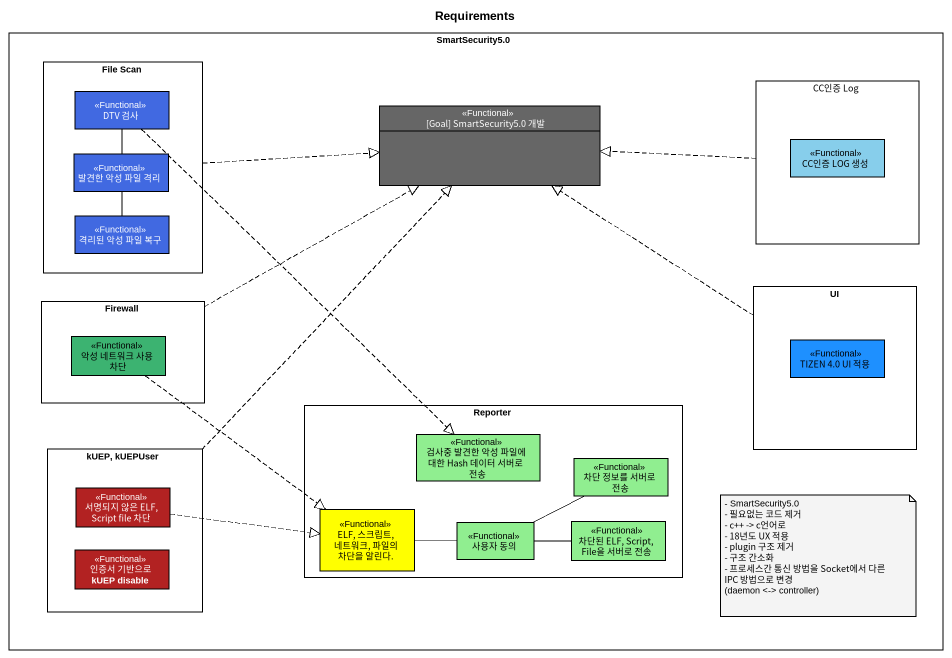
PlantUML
@startuml
title Requirements
hide circle
hide empty members
rectangle "SmartSecurity5.0" as SmartSecurity5_0 #FFFFFF {
  rectangle "File Scan" as File_Scan {
    class "DTV 검사" as DTV_검사 <<Functional>> #4169E1
    class "발견한 악성 파일 격리" as 발견한_악성_파일_격리 <<Functional>> #4169E1
    class "격리된 악성 파일 복구" as 격리된_악성_파일_복구 <<Functional>> #4169E1
  }
  rectangle "CC인증 Log" as CC인증_Log {
    class "CC인증 LOG 생성" as CC인증_LOG_생성 <<Functional>> #87CEEB
  }
  class "[Goal] SmartSecurity5.0 개발" as Goal_SmartSecurity5_0_개발 <<Functional>> #666666
  rectangle Firewall {
    class "악성 네트워크 사용 차단" as 악성_네트워크_사용_차단 <<Functional>> #3CB371
  }
  rectangle UI {
    class "TIZEN 4.0 UI 적용" as TIZEN_4_0_UI_적용 <<Functional>> #1E90FF
  }
  rectangle Reporter {
    class "검사중 발견한 악성 파일에 대한 Hash 데이터 서버로 전송" as 검사중_발견한_악성_파일에_대한_Hash_데이터 <<Functional>> #90EE90
    class "차단 정보를 서버로 전송" as 차단_정보를_서버로_전송 <<Functional>> #90EE90
    class "ELF, 스크립트, 네트워크, 파일의 차단을 알린다." as ELF_스크립트_네트워크_파일의_차단을_알린다 <<Functional>> #FFFF00
    class "사용자 동의" as 사용자_동의 <<Functional>> #90EE90
    class "차단된 ELF, Script, File을 서버로 전송" as 차단된_ELF_Script_File을_서버로_전송 <<Functional>> #90EE90
  }
  rectangle "kUEP, kUEPUser" as kUEP_kUEPUser {
    class "서명되지 않은 ELF, Script file 차단" as 서명되지_않은_ELF_Script_file_차단 <<Functional>> #B22222
    class "인증서 기반으로 kUEP disable" as 인증서_기반으로_kUEP_disable <<Functional>> #B22222
  }
}
File_Scan .right.|> Goal_SmartSecurity5_0_개발
CC인증_Log .left.|> Goal_SmartSecurity5_0_개발
DTV_검사 -- 발견한_악성_파일_격리
DTV_검사 ..|> 검사중_발견한_악성_파일에_대한_Hash_데이터
발견한_악성_파일_격리 -- 격리된_악성_파일_복구
Firewall .right.|> Goal_SmartSecurity5_0_개발
UI .up.|> Goal_SmartSecurity5_0_개발
악성_네트워크_사용_차단 ..|> ELF_스크립트_네트워크_파일의_차단을_알린다
kUEP_kUEPUser .up.|> Goal_SmartSecurity5_0_개발
서명되지_않은_ELF_Script_file_차단 .right.|> ELF_스크립트_네트워크_파일의_차단을_알린다
ELF_스크립트_네트워크_파일의_차단을_알린다 -right- 사용자_동의
사용자_동의 -right- 차단_정보를_서버로_전송
사용자_동의 -right- 차단된_ELF_Script_File을_서버로_전송
note as N1
  - SmartSecurity5.0
  - 필요없는 코드 제거
  - c++ -> c언어로
  - 18년도 UX 적용
  - plugin 구조 제거
  - 구조 간소화
  - 프로세스간 통신 방법을 Socket에서 다른 IPC 방법으로 변경
  (daemon <-> controller)
end note
@enduml
